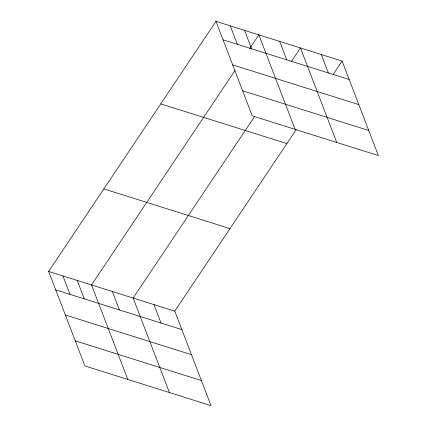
<?xml version="1.0" encoding="UTF-8"?>
<svg xmlns="http://www.w3.org/2000/svg" width="427" height="427" viewBox="0 0 427 427"><rect width="100%" height="100%" fill="white"/><g stroke="black" fill="none" stroke-linecap="round" stroke-linejoin="round"><path stroke-width="0.64" d="M48.63 271.439L174.76 311.15L211.034 405.65L84.909 365.939L48.63 271.439L215.966 21.35L342.091 61.061L378.37 155.561L252.24 115.85L215.966 21.35M234.919 70.615L91.517 284.942L127.79 379.443M249.646 48.609L258.847 34.854L295.121 129.349M254.823 116.181L133.139 298.046L169.412 392.546M291.267 61.712L300.469 47.957L336.748 142.458M174.76 311.15L296.076 129.835M333.257 74.266L342.091 61.061M223.043 39.796L349.174 79.507M232.678 64.893L358.808 104.604M242.605 90.754L368.736 130.465M160.744 103.878L286.875 143.589M103.852 188.91L229.982 228.621M55.713 289.885L181.838 329.596M65.347 314.982L191.472 354.693M75.275 340.842L201.4 380.553M321.28 54.512L328.363 72.953M279.658 41.403L286.741 59.849M244.554 30.349L251.636 48.795M230.26 25.85L237.343 44.296M153.95 304.6L161.027 323.042M112.328 291.492L119.405 309.938M77.223 280.443L84.3 298.884M62.924 275.938L70.007 294.384"/></g></svg>
